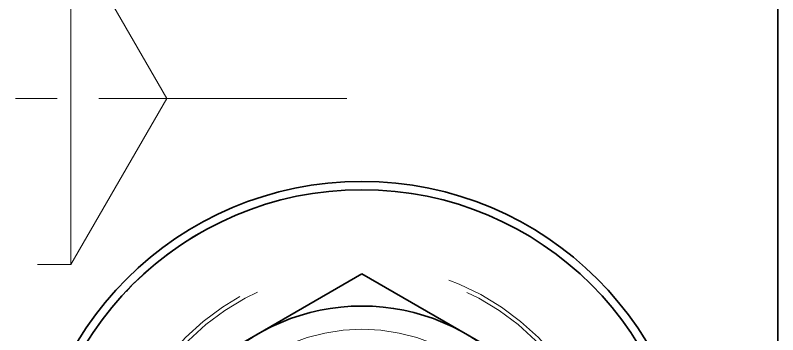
# Model space of a CAD drawing. Header units: millimetres. Extents: x 5606 to 13175, y -3239 to -2051.
# Drawn here: x 5871.36 to 5889.7, y -2426.48 to -2418.78 of the extents above; entities that cross this region are included whole.
import ezdxf

# ---------------------------------------------------------------- set-up
doc = ezdxf.new("R2010")
doc.units = ezdxf.units.MM
doc.linetypes.add('CENTER-HOKUTO', pattern=[23, 20, -1, 1, -1])
doc.linetypes.add('HIDDEN-HOKUTO', pattern=[3.8, 2.5, -1.3])
doc.layers.add('AM_7', color=2, linetype='CENTER-HOKUTO', lineweight=30)
doc.layers.add('AM_HID', color=1, linetype='HIDDEN-HOKUTO', lineweight=25)

msp = doc.modelspace()

# ---------------------------------------------------------------- linework, layer by layer
at = {"color": 7, "lineweight": 35}
msp.add_line((5889.698, -2400.784), (5889.698, -2460.784), dxfattribs=at)
at = {"color": 7, "lineweight": 35, "ltscale": 0.144319}
msp.add_line((5874.698, -2427.894), (5879.698, -2425.009), dxfattribs=at)
at = {"color": 7, "lineweight": 35, "ltscale": 0.144318}
msp.add_line((5879.698, -2425.009), (5884.698, -2427.894), dxfattribs=at)
at = {"color": 7, "lineweight": 35}
for radius in [8, 7.8, 5]:
    msp.add_circle((5879.698, -2430.784), radius, dxfattribs=at)
at = {"layer": 'AM_7', "color": 2, "lineweight": 13}
msp.add_line((5827.366, -2420.784), (5879.338, -2420.784), dxfattribs=at)
at = {"layer": 'AM_HID', "color": 1, "lineweight": 13, "ltscale": 4}
for p, q in [((5872.698, -2422.701), (5872.698, -2416.784)), ((5875.007, -2420.784), (5872.698, -2416.784)), ((5872.698, -2424.784), (5872.698, -2418.866)), ((5875.007, -2420.784), (5872.698, -2424.784)), ((5856.698, -2424.784), (5872.698, -2424.784))]:
    msp.add_line(p, q, dxfattribs=at)
for radius in [7.8, 6, 5.9, 4.44]:
    msp.add_circle((5879.698, -2430.784), radius, dxfattribs=at)

doc.saveas('drawing.dxf')
